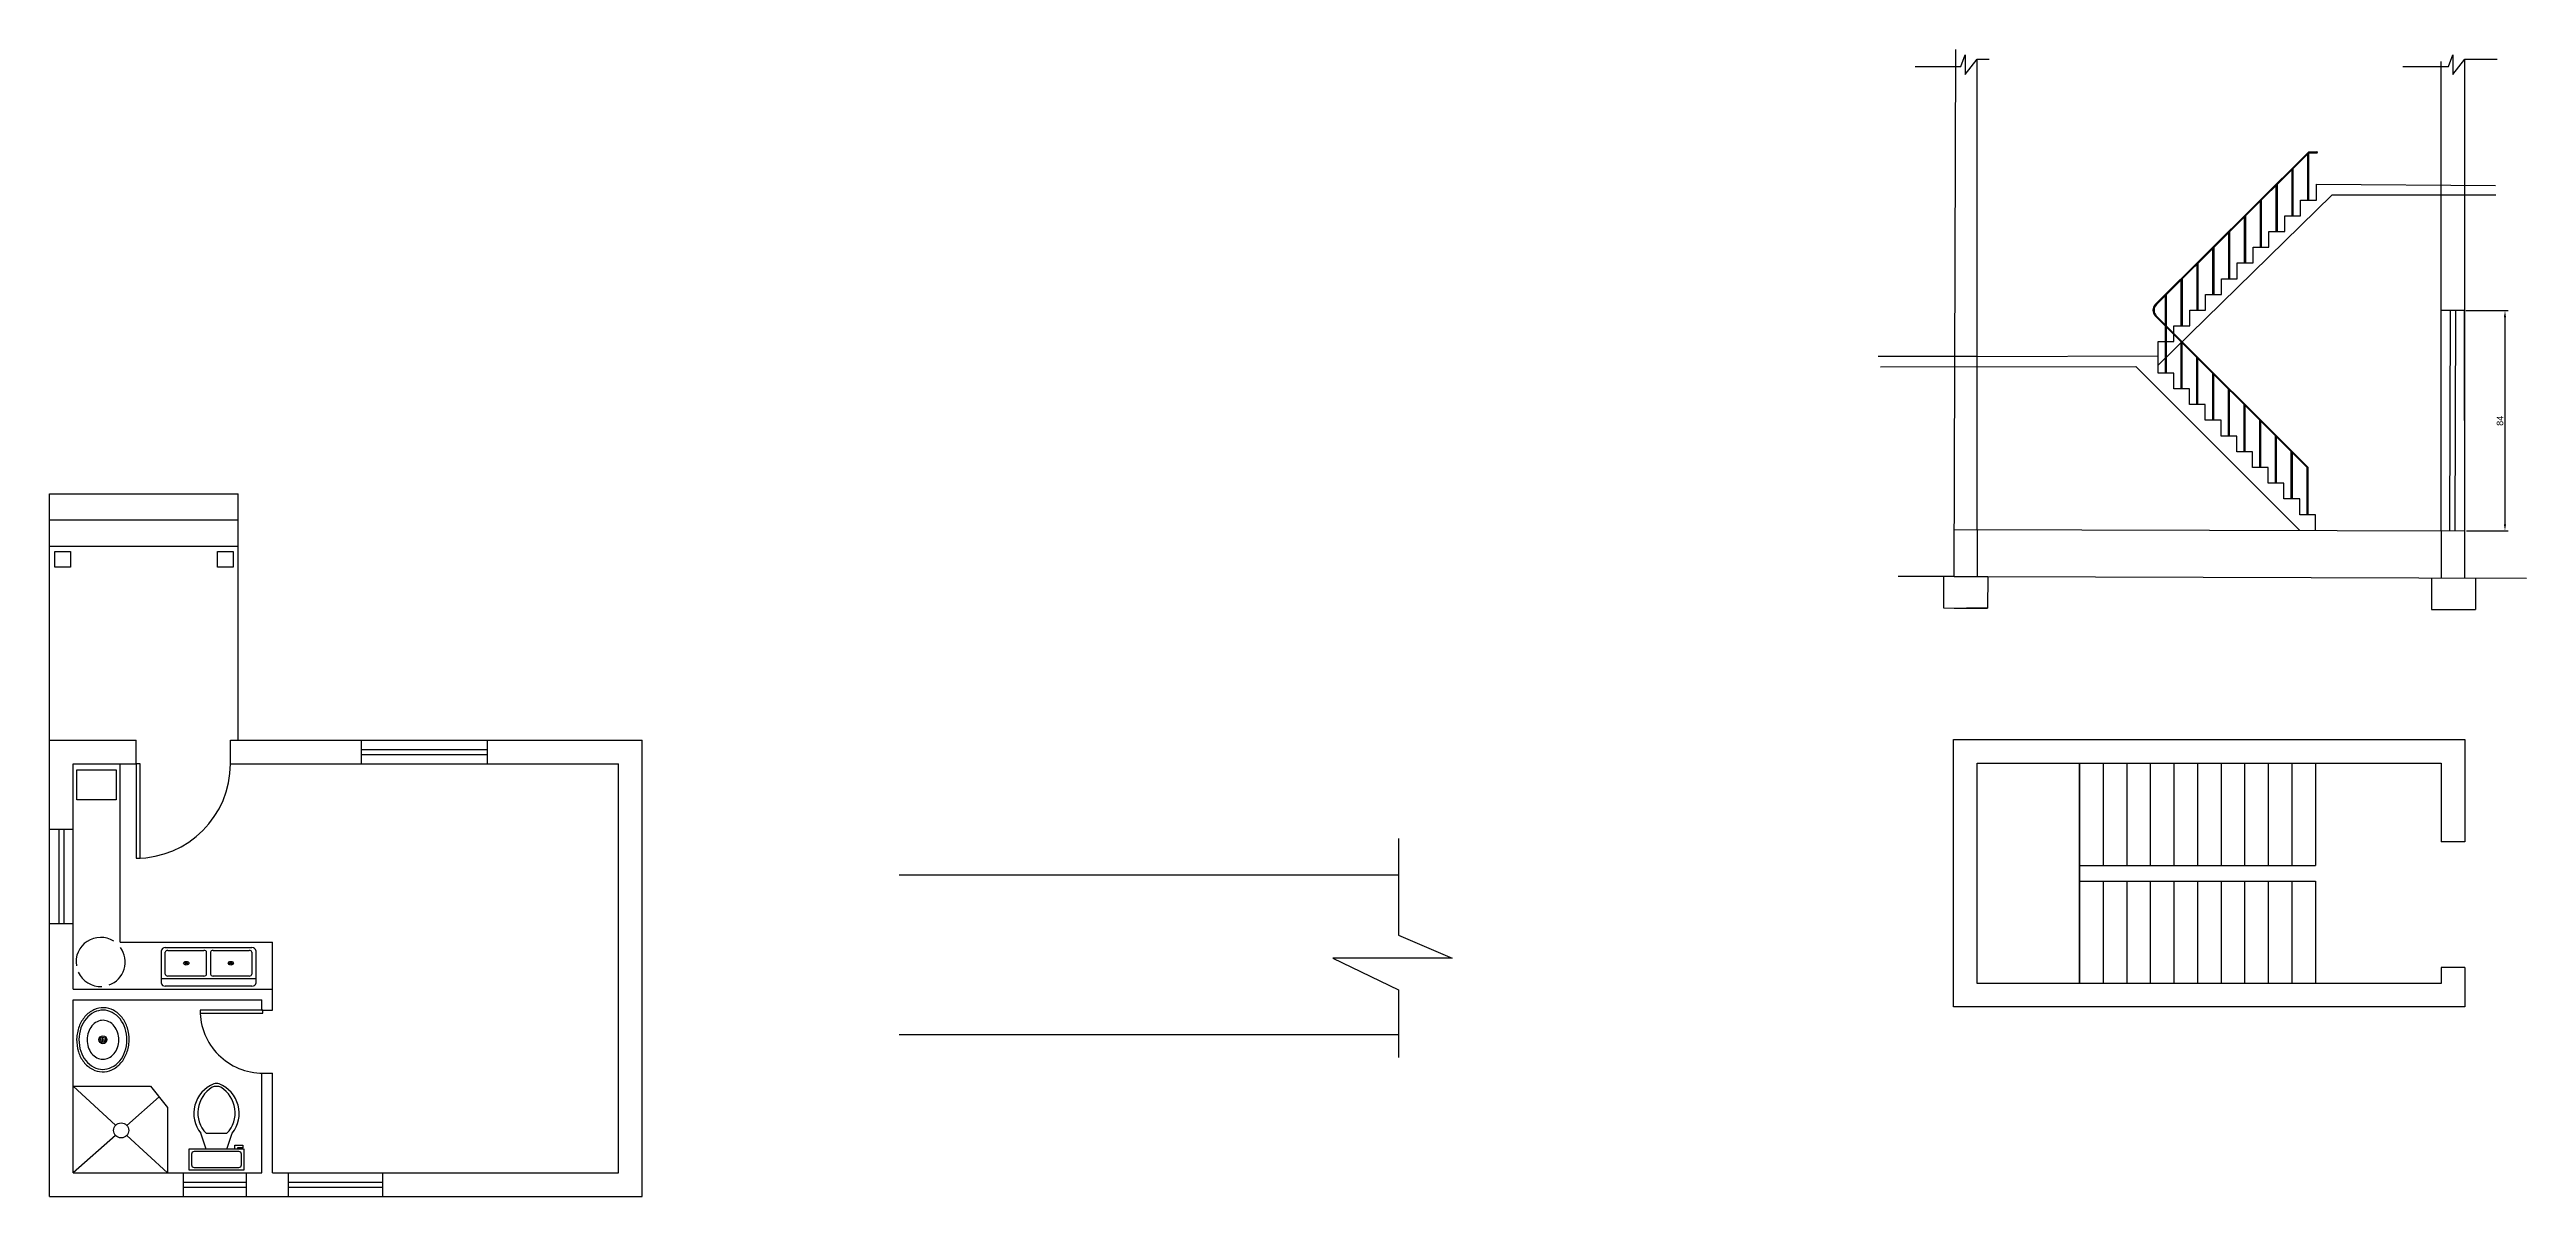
# Model space of a CAD drawing. Header units: inches. Extents: x 2132 to 5992, y 1615 to 3768.
# Drawn here: x 2132 to 3077, y 1615 to 2052 of the extents above; entities that cross this region are included whole.
import ezdxf

# ---------------------------------------------------------------- set-up
doc = ezdxf.new("R2010")
doc.units = ezdxf.units.IN
doc.styles.add('Annotative', font='arial.ttf')
doc.dimstyles.new('ISO-25', dxfattribs={"dimtxt": 2.5, "dimasz": 2.5, "dimexe": 1.25, "dimexo": 0.625, "dimtad": 1, "dimtxsty": 'Annotative', "dimcen": 2.5, "dimadec": 0, "dimazin": 0, "dimtfac": 1, "dimtmove": 0, "dimatfit": 3, "dimfxl": 1, "dimarcsym": 0})

# ---------------------------------------------------------------- blocks, each defined once
blk = doc.blocks.new('*U2')
for p, q in [((0, 0), (0, 6)), ((40, 0), (40, 6))]:
    blk.add_line(p, q)
blk.add_lwpolyline([(0, 0), (0, -40), (1.75, -40), (1.75, 0)], close=True)
blk.add_arc((0, 0), 40, 270, 0)
blk = doc.blocks.new('Sink-double - 36 in top')
for p, q in [((-18, -4), (18, -4)), ((-0.75, -18.5), (-0.75, -6.5)), ((0.75, -6.5), (0.75, -18.5))]:
    blk.add_line(p, q)
for points in [[(-16.5, 0), (16.5, 0)], [(-18, -19.5), (-18, -1.5)], [(-16.5, -18.5), (-16.5, -6.5)], [(-15.5, -5.5), (-1.75, -5.5)], [(1.75, -5.5), (15.5, -5.5)], [(16.5, -6.5), (16.5, -18.5)], [(18, -1.5), (18, -19.5)], [(16.5, -21), (-16.5, -21)], [(-1.75, -19.5), (-15.5, -19.5)], [(15.5, -19.5), (1.75, -19.5)]]:
    blk.add_lwpolyline(points)
for centre, radius in [((-8.5, -12.5), 1), ((-8.5, -12.5), 0.5), ((8.5, -12.5), 1), ((8.5, -12.5), 0.5)]:
    blk.add_circle(centre, radius)
for centre, radius, start, end in [((-16.5, -1.5), 1.5, 90, 180), ((16.5, -1.5), 1.5, 0, 90), ((-15.5, -6.5), 1, 90, 180), ((-1.75, -6.5), 1, 0, 90), ((1.75, -6.5), 1, 90, 180), ((15.5, -6.5), 1, 0, 90), ((-15.5, -18.5), 1, 180, 270), ((-1.75, -18.5), 1, 270, 0), ((1.75, -18.5), 1, 180, 270), ((15.5, -18.5), 1, 270, 0), ((-16.5, -19.5), 1.5, 180, 270), ((16.5, -19.5), 1.5, 270, 0)]:
    blk.add_arc(centre, radius, start, end)
blk = doc.blocks.new('Sink - Oval top')
for p, q in [((-1, 0), (1, 0)), ((0, 1), (0, -1))]:
    blk.add_line(p, q)
at = {"linetype": 'Continuous'}
for points in [[(-12.23, 0.39, 0.117634), (-11.46, -3.36, 0.104469), (-8.88, -6.8, 0.090016), (-5.08, -9.07, 0.08192), (-0.32, -10.02, 0.08192), (4.49, -9.38, 0.090016), (8.42, -7.36, 0.104469), (11.22, -4.09, 0.117634), (12.23, -0.39, 0.117634), (11.46, 3.36, 0.104469), (8.88, 6.8, 0.090016), (5.08, 9.07, 0.08192), (0.32, 10.02, 0.08192), (-4.49, 9.38, 0.090016), (-8.42, 7.36, 0.104469), (-11.22, 4.09, 0.117634)], [(-11.29, 0.16, 0.118622), (-10.52, -3.25, 0.104678), (-8.07, -6.36, 0.089562), (-4.54, -8.37, 0.081185), (-0.13, -9.15, 0.081185), (4.3, -8.49, 0.089562), (7.89, -6.58, 0.104678), (10.42, -3.55, 0.118622), (11.29, -0.16, 0.118622), (10.52, 3.25, 0.104678), (8.07, 6.36, 0.089562), (4.54, 8.37, 0.081185), (0.13, 9.15, 0.081185), (-4.3, 8.49, 0.089562), (-7.89, 6.58, 0.104678), (-10.42, 3.55, 0.118622)], [(-7.42, 0.08, 0.118283), (-6.91, -2.17, 0.104607), (-5.29, -4.21, 0.089718), (-2.97, -5.53, 0.081436), (-0.07, -6.04, 0.081436), (2.84, -5.59, 0.089718), (5.2, -4.33, 0.104607), (6.86, -2.32, 0.118283), (7.42, -0.08, 0.118283), (6.91, 2.17, 0.104607), (5.29, 4.21, 0.089718), (2.97, 5.53, 0.081436), (0.07, 6.04, 0.081436), (-2.84, 5.59, 0.089718), (-5.2, 4.33, 0.104607), (-6.86, 2.32, 0.118283)]]:
    blk.add_lwpolyline(points, format="xyb", close=True, dxfattribs=at)
for radius in [1.5, 1]:
    blk.add_circle((0, 0), radius)
blk = doc.blocks.new('Toilet - top')
for p, q in [((-10, -8.5), (-8, -8.5)), ((-10, -9.5), (-10, -8.5)), ((-8, -8.5), (-8, -8)), ((-7, -8), (-7, -9.5)), ((-4, -8), (-6, -14)), ((4, -8), (6, -14)), ((9.5, -6), (9.5, -2)), ((-7, -9.5), (-10, -9.5)), ((4, -14), (-4, -14))]:
    blk.add_line(p, q)
blk.add_lwpolyline([(10.5, -8), (10.5, 0), (-10.5, 0), (-10.5, -8)], close=True)
for points in [[(-9.5, -2), (-9.5, -6)], [(8.5, -1), (-8.5, -1)], [(-8.5, -7), (8.5, -7)]]:
    blk.add_lwpolyline(points)
for centre, radius, start, end in [((-8.62, -1.88), 0.884, 81.8699, 188.1301), ((-8.62, -6.12), 0.884, 171.8699, 278.1301), ((8.62, -1.88), 0.884, 351.8699, 98.1301), ((8.62, -6.12), 0.884, 261.8699, 8.1301), ((3.52, -21.58), 12.17, 141.46911, 247.97143), ((4.2, -21.82), 11.33, 136.36773, 238.94682), ((-3.52, -21.58), 12.17, 292.02843, 38.53071), ((-4.2, -21.82), 11.33, 301.05301, 43.63209), ((0, -27.88), 4, 245.73182, 294.26817), ((0, -29), 4, 254.86053, 285.13947)]:
    blk.add_arc(centre, radius, start, end)
blk = doc.blocks.new('*D6')
at = {"color": 0, "lineweight": -2, "transparency": 16777216}
for p, q in [((3053.55, 1952.85), (3069.68, 1952.85)), ((3068.43, 1950.35), (3068.43, 1871.35)), ((3053.77, 1868.85), (3069.68, 1868.85))]:
    blk.add_line(p, q, dxfattribs=at)
at = {"color": 0, "transparency": 16777216}
for points in [[(3068.01, 1950.35), (3068.84, 1950.35), (3068.43, 1952.85)], [(3068.01, 1871.35), (3068.84, 1871.35), (3068.43, 1868.85)]]:
    blk.add_solid(points, dxfattribs=at)
at = {"layer": 'Defpoints', "color": 0, "transparency": 16777216}
for p in [(3052.93, 1952.85), (3053.14, 1868.85), (3068.43, 1868.85)]:
    blk.add_point(p, dxfattribs=at)
at = {"color": 0, "transparency": 16777216, "insert": (3066.53, 1910.85), "char_height": 2.5, "attachment_point": 5, "rotation": 90, "style": 'Annotative'}
blk.add_mtext('84', dxfattribs=at)

msp = doc.modelspace()

# ---------------------------------------------------------------- linework, layer by layer
for p, q in [((2858.331, 1851.442), (2858.941, 2052.422)), ((2860.866, 2045.985), (2862.592, 2050.43)), ((2860.866, 2045.985), (2862.592, 2050.43)), ((2862.592, 2050.43), (2862.592, 2042.866)), ((2862.592, 2050.43), (2862.592, 2042.866)), ((3046.876, 2045.985), (3048.603, 2050.43)), ((3048.603, 2050.43), (3048.603, 2042.866)), ((2843.442, 2045.98), (2860.866, 2045.985)), ((2843.442, 2045.98), (2860.866, 2045.985)), ((2862.592, 2042.866), (2867.133, 2048.733)), ((2862.592, 2042.866), (2867.133, 2048.733)), ((2867.133, 2024.302), (2867.133, 2048.733)), ((2867.133, 2048.733), (2871.689, 2048.733)), ((2867.133, 2048.733), (2871.689, 2048.733)), ((3029.453, 2045.98), (3046.876, 2045.985)), ((3044.143, 1994.878), (3044.143, 2047.815)), ((3048.603, 2042.866), (3053.143, 2048.733)), ((3053.143, 1850.863), (3053.143, 2048.8)), ((3053.143, 2048.733), (3065.464, 2048.733)), ((2867.133, 1935.415), (2867.133, 2024.302)), ((2993.28, 2013.023), (2935.059, 1955.164)), ((2935.459, 1955.164), (2993.68, 2013.023)), ((2993.28, 2013.023), (2993.68, 2013.42)), ((2993.28, 1995.023), (2993.28, 2013.023)), ((2993.68, 2013.42), (2996.704, 2013.42)), ((2993.68, 1995.023), (2993.68, 2013.023)), ((2993.68, 2013.023), (2996.704, 2013.023)), ((2987.243, 1989.023), (2987.243, 2007.023)), ((2987.643, 1989.023), (2987.643, 2007.023)), ((3002.492, 1997.023), (2936.143, 1932.024)), ((2975.168, 1977.023), (2975.168, 1995.023)), ((2975.568, 1977.023), (2975.568, 1995.023)), ((2981.205, 1983.023), (2981.205, 2001.023)), ((2981.605, 1983.023), (2981.605, 2001.023)), ((2990.443, 1989.023), (2990.48, 1995.023)), ((2990.48, 1995.023), (2996.48, 1995.023)), ((2996.48, 1995.023), (2996.517, 2001.023)), ((2996.517, 2001.023), (3064.784, 2000.597)), ((3002.492, 1997.023), (3064.891, 1997.023)), ((3044.143, 1868.878), (3044.143, 1994.878)), ((2969.13, 1971.023), (2969.13, 1989.023)), ((2969.53, 1971.023), (2969.53, 1989.023)), ((2984.405, 1983.023), (2984.443, 1989.023)), ((2984.443, 1989.023), (2990.443, 1989.023)), ((2957.055, 1959.024), (2957.055, 1977.024)), ((2957.455, 1959.024), (2957.455, 1977.024)), ((2963.093, 1965.023), (2963.093, 1983.023)), ((2963.493, 1965.023), (2963.493, 1983.023)), ((2972.33, 1971.023), (2972.368, 1977.023)), ((2972.368, 1977.023), (2978.368, 1977.023)), ((2978.368, 1977.023), (2978.405, 1983.023)), ((2978.405, 1983.023), (2984.405, 1983.023)), ((2944.98, 1947.024), (2944.98, 1965.024)), ((2945.38, 1947.024), (2945.38, 1965.024)), ((2951.018, 1953.024), (2951.018, 1971.024)), ((2951.418, 1953.024), (2951.418, 1971.024)), ((2960.255, 1959.024), (2960.293, 1965.023)), ((2960.293, 1965.023), (2966.293, 1965.023)), ((2966.293, 1965.023), (2966.33, 1971.023)), ((2966.33, 1971.023), (2972.33, 1971.023)), ((2938.943, 1941.024), (2938.943, 1959.024)), ((2939.343, 1941.024), (2939.343, 1959.024)), ((2954.218, 1953.024), (2954.255, 1959.024)), ((2954.255, 1959.024), (2960.255, 1959.024)), ((2992.943, 1893.024), (2935.052, 1950.915)), ((2993.343, 1893.024), (2935.452, 1950.915)), ((2942.143, 1941.024), (2942.18, 1947.024)), ((2942.18, 1947.024), (2948.18, 1947.024)), ((2948.18, 1947.024), (2948.218, 1953.024)), ((2948.218, 1953.024), (2954.218, 1953.024)), ((3052.928, 1952.851), (3044.143, 1952.851)), ((3047.536, 1952.854), (3047.281, 1868.869)), ((3049.536, 1952.848), (3049.281, 1868.863)), ((3053.143, 1868.851), (3052.928, 1952.851)), ((2936.143, 1935.024), (2936.143, 1941.024)), ((2936.143, 1941.024), (2942.143, 1941.024)), ((2938.943, 1929.024), (2938.943, 1941.024)), ((2939.343, 1929.024), (2939.343, 1941.024)), ((2944.943, 1923.024), (2944.943, 1941.024)), ((2945.343, 1923.024), (2945.343, 1941.024)), ((2867.133, 1935.415), (2829.352, 1935.415)), ((2867.143, 1931.415), (2830.309, 1931.319)), ((2867.133, 1935.415), (2936.143, 1935.596)), ((2867.143, 1931.415), (2867.143, 1935.415)), ((2867.143, 1931.415), (2927.593, 1931.573)), ((2867.143, 1869.415), (2867.143, 1931.415)), ((2927.593, 1931.573), (2990.143, 1869.042)), ((2936.143, 1929.024), (2936.143, 1935.024)), ((2942.143, 1929.024), (2936.143, 1929.024)), ((2942.143, 1923.024), (2942.143, 1929.024)), ((2950.943, 1917.024), (2950.943, 1935.024)), ((2951.343, 1917.024), (2951.343, 1935.024)), ((2956.943, 1911.024), (2956.943, 1929.024)), ((2957.343, 1911.024), (2957.343, 1929.024)), ((2948.143, 1923.024), (2942.143, 1923.024)), ((2948.143, 1917.024), (2948.143, 1923.024)), ((2962.943, 1905.024), (2962.943, 1923.024)), ((2963.343, 1905.024), (2963.343, 1923.024)), ((2954.143, 1917.024), (2948.143, 1917.024)), ((2954.143, 1911.024), (2954.143, 1917.024)), ((2960.143, 1911.024), (2954.143, 1911.024)), ((2960.143, 1905.024), (2960.143, 1911.024)), ((2968.943, 1899.024), (2968.943, 1917.024)), ((2969.343, 1899.024), (2969.343, 1917.024)), ((2974.943, 1893.024), (2974.943, 1911.024)), ((2975.343, 1893.024), (2975.343, 1911.024)), ((2966.143, 1905.024), (2960.143, 1905.024)), ((2966.143, 1899.024), (2966.143, 1905.024)), ((2972.143, 1899.024), (2966.143, 1899.024)), ((2972.143, 1893.024), (2972.143, 1899.024)), ((2980.943, 1887.024), (2980.943, 1905.024)), ((2981.343, 1887.024), (2981.343, 1905.024)), ((2986.943, 1881.024), (2986.943, 1899.024)), ((2987.343, 1881.024), (2987.343, 1899.024)), ((2978.143, 1893.024), (2972.143, 1893.024)), ((2978.143, 1887.024), (2978.143, 1893.024)), ((2992.943, 1875.024), (2992.943, 1893.024)), ((2993.343, 1875.024), (2993.343, 1893.024)), ((2131.916, 1789.042), (2131.916, 1883.042)), ((2131.916, 1883.042), (2203.916, 1883.042)), ((2203.916, 1789.042), (2203.916, 1883.042)), ((2984.143, 1887.024), (2978.143, 1887.024)), ((2984.143, 1881.024), (2984.143, 1887.024)), ((2990.143, 1881.024), (2984.143, 1881.024)), ((2990.143, 1875.024), (2990.143, 1881.024)), ((2131.916, 1873.042), (2203.916, 1873.042)), ((2996.143, 1875.024), (2990.143, 1875.024)), ((2996.143, 1869.024), (2996.143, 1875.024)), ((2131.916, 1863.042), (2203.916, 1863.042)), ((2858.386, 1869.442), (3053.143, 1868.851)), ((2867.143, 1869.415), (2867.088, 1851.415)), ((3044.143, 1868.878), (3044.143, 1850.89)), ((2854.331, 1851.454), (2836.949, 1851.507)), ((2854.331, 1851.454), (2854.295, 1839.454)), ((2858.331, 1851.442), (2854.331, 1851.454)), ((2858.331, 1851.442), (2871.143, 1851.403)), ((2867.143, 1851.415), (2871.143, 1851.415)), ((2871.143, 1851.415), (2871.107, 1839.403)), ((2871.143, 1851.415), (3076.623, 1850.792)), ((3040.386, 1850.902), (3040.35, 1838.902)), ((3057.198, 1850.863), (3057.161, 1838.851)), ((2854.295, 1839.454), (2871.107, 1839.403)), ((2858.295, 1839.442), (2871.107, 1839.403)), ((2871.107, 1839.403), (2863.107, 1839.403)), ((3040.35, 1838.902), (3057.161, 1838.851)), ((2131.916, 1615.042), (2131.916, 1789.042)), ((2131.916, 1789.042), (2164.916, 1789.042)), ((2164.916, 1780.042), (2164.916, 1789.042)), ((2200.916, 1780.042), (2200.916, 1789.042)), ((2200.916, 1789.042), (2357.916, 1789.042)), ((2250.916, 1780.042), (2250.916, 1789.042)), ((2250.916, 1785.542), (2298.916, 1785.542)), ((2298.916, 1780.042), (2298.916, 1789.042)), ((2357.916, 1615.042), (2357.916, 1789.042)), ((2140.916, 1780.042), (2164.916, 1780.042)), ((2140.916, 1694.042), (2140.916, 1780.042)), ((2158.916, 1712.042), (2158.916, 1780.042)), ((2200.916, 1780.042), (2348.916, 1780.042)), ((2200.916, 1780.042), (2212.916, 1780.042)), ((2250.916, 1783.542), (2298.916, 1783.542)), ((2348.916, 1624.042), (2348.916, 1780.042)), ((2867.143, 1780.301), (3044.143, 1780.301)), ((2867.143, 1696.301), (2867.143, 1780.301)), ((2906.143, 1780.301), (2906.143, 1696.301)), ((2906.143, 1696.301), (2906.143, 1780.301)), ((2915.143, 1780.301), (2915.143, 1741.301)), ((2924.143, 1780.301), (2924.143, 1741.301)), ((2933.143, 1780.301), (2933.143, 1741.301)), ((2942.143, 1780.301), (2942.143, 1741.301)), ((2951.143, 1780.301), (2951.143, 1741.301)), ((2960.143, 1780.301), (2960.143, 1741.301)), ((2969.143, 1780.301), (2969.143, 1741.301)), ((2978.143, 1780.301), (2978.143, 1741.301)), ((2987.143, 1780.301), (2987.143, 1741.301)), ((2996.143, 1780.301), (2996.143, 1741.301)), ((3044.143, 1780.301), (3044.143, 1750.301)), ((2140.916, 1755.042), (2131.916, 1755.042)), ((2135.416, 1755.042), (2135.416, 1719.042)), ((2137.416, 1755.042), (2137.416, 1719.042)), ((2646.438, 1751.531), (2646.438, 1714.68)), ((3053.143, 1750.301), (3044.143, 1750.301)), ((2906.143, 1741.301), (2996.143, 1741.301)), ((2455.965, 1737.713), (2646.438, 1737.713)), ((2906.143, 1735.301), (2996.143, 1735.301)), ((2915.143, 1735.301), (2915.143, 1696.301)), ((2924.143, 1735.301), (2924.143, 1696.301)), ((2933.143, 1735.301), (2933.143, 1696.301)), ((2942.143, 1735.301), (2942.143, 1696.301)), ((2951.143, 1735.301), (2951.143, 1696.301)), ((2960.143, 1735.301), (2960.143, 1696.301)), ((2969.143, 1735.301), (2969.143, 1696.301)), ((2978.143, 1735.301), (2978.143, 1696.301)), ((2987.143, 1735.301), (2987.143, 1696.301)), ((2996.143, 1735.301), (2996.143, 1696.301)), ((2140.916, 1719.042), (2131.916, 1719.042)), ((2158.916, 1712.042), (2216.916, 1712.042)), ((2216.916, 1686.042), (2216.916, 1712.042)), ((2646.438, 1714.68), (2666.826, 1705.93)), ((2666.826, 1705.93), (2621.391, 1705.93)), ((2621.391, 1705.93), (2646.438, 1693.857)), ((3053.143, 1702.301), (3044.143, 1702.301)), ((3044.143, 1702.301), (3044.143, 1696.301)), ((2140.916, 1694.042), (2216.916, 1694.042)), ((2646.438, 1693.857), (2646.438, 1668.009)), ((3044.143, 1696.301), (2867.143, 1696.301)), ((2140.916, 1624.042), (2140.916, 1690.042)), ((2140.916, 1690.042), (2212.916, 1690.042)), ((2212.916, 1686.042), (2212.916, 1690.042)), ((2212.916, 1686.042), (2216.916, 1686.042)), ((2455.965, 1676.775), (2646.438, 1676.775)), ((2140.916, 1657.042), (2170.474, 1657.042)), ((2140.916, 1657.042), (2157.127, 1642.182)), ((2170.474, 1657.042), (2176.916, 1649.019)), ((2212.916, 1624.042), (2212.916, 1662.042)), ((2212.916, 1662.042), (2216.916, 1662.042)), ((2216.916, 1624.042), (2216.916, 1662.042)), ((2173.695, 1653.031), (2161.385, 1642.144)), ((2176.916, 1649.019), (2176.916, 1624.042)), ((2157.092, 1638.348), (2140.916, 1624.042)), ((2161.351, 1638.31), (2176.916, 1624.042)), ((2140.916, 1624.042), (2212.916, 1624.042)), ((2182.916, 1624.042), (2182.916, 1615.042)), ((2182.916, 1620.542), (2206.916, 1620.542)), ((2182.916, 1618.542), (2206.916, 1618.542)), ((2206.916, 1624.042), (2206.916, 1615.042)), ((2216.916, 1624.042), (2348.916, 1624.042)), ((2222.916, 1624.042), (2222.916, 1615.042)), ((2222.916, 1620.542), (2258.916, 1620.542)), ((2222.916, 1618.542), (2258.916, 1618.542)), ((2258.916, 1624.042), (2258.916, 1615.042)), ((2131.916, 1615.042), (2357.916, 1615.042))]:
    msp.add_line(p, q)
for points in [[(2133.916, 1861.042), (2139.916, 1861.042), (2139.916, 1855.042), (2133.916, 1855.042)], [(2195.916, 1861.042), (2201.916, 1861.042), (2201.916, 1855.042), (2195.916, 1855.042)], [(2142.268, 1777.686), (2157.266, 1777.686), (2157.266, 1766.346), (2142.268, 1766.346)]]:
    msp.add_lwpolyline(points, close=True)
msp.add_lwpolyline([(3053.143, 1702.301), (3053.143, 1687.301), (2858.143, 1687.301), (2858.143, 1789.301), (3053.143, 1789.301), (3053.143, 1750.301)])
msp.add_circle((2159.239, 1640.246), 2.865)
for centre, radius, start, end in [((2996.704, 2013.222), 0.199, 270, 90), ((2937.174, 1953.036), 3, 134.821212, 225), ((2937.574, 1953.036), 3, 134.821212, 225), ((2151.39, 1704.475), 9.36, 57.735239, 188.983271), ((2151.39, 1704.475), 9.36, 290.056803, 35.752696), ((2151.39, 1704.475), 9.36, 204.29435, 273.117227)]:
    msp.add_arc(centre, radius, start, end)

# ---------------------------------------------------------------- block references
at = {"xscale": 0.9, "yscale": 0.9, "zscale": 0.9}
msp.add_blockref('*U2', (2164.916, 1780.042), dxfattribs=at)
at = {"yscale": 0.7, "rotation": 180}
msp.add_blockref('Sink-double - 36 in top', (2192.565, 1695.222), dxfattribs=at)
for name, p, rotation in [('Sink - Oval top', (2152.279, 1674.791), 90.32459833170937), ('Toilet - top', (2195.596, 1625.137), 180)]:
    msp.add_blockref(name, p, dxfattribs=dict(rotation=rotation))
at = {"xscale": 0.6, "yscale": 0.6, "zscale": 0.6, "rotation": 270}
msp.add_blockref('*U2', (2213.316, 1686.042), dxfattribs=at)

# ---------------------------------------------------------------- dimensions: what is measured, and where the dimension line sits
dim = msp.add_linear_dim(base=(3068.427, 1868.851), p1=(3052.928, 1952.851), p2=(3053.143, 1868.851), angle=90, dimstyle='ISO-25')
dim.commit()
dim.dimension.update_dxf_attribs({"geometry": '*D6', "text_midpoint": (3066.525, 1910.851)})

doc.saveas('drawing.dxf')
